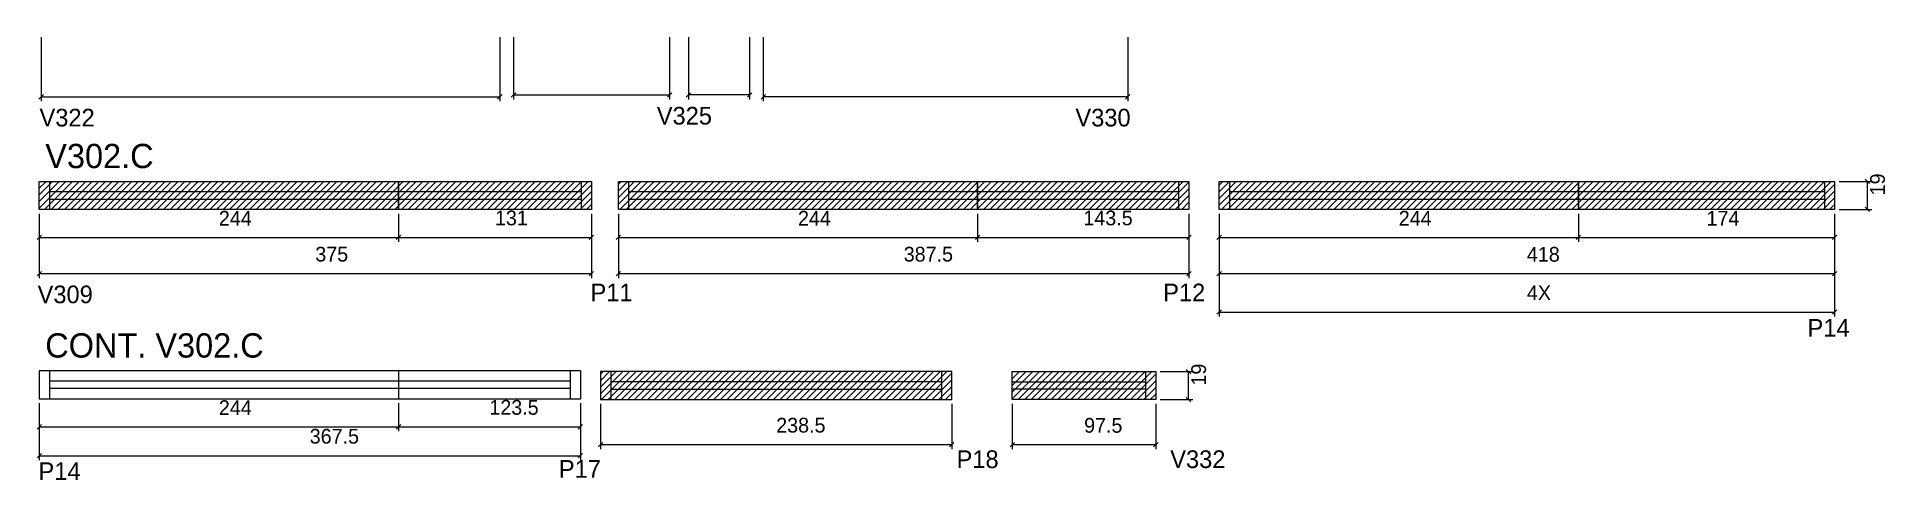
# Model space of a CAD drawing. Header units: metres. Extents: x 3420 to 4675, y 1732 to 2033.
import ezdxf

# ---------------------------------------------------------------- set-up
doc = ezdxf.new("R2010")
doc.units = ezdxf.units.M
for name, color, linetype in [('5', 7, 'Continuous'), ('COTA', 7, 'Continuous'), ('NOMENCLATURA', 7, 'Continuous'), ('Painéis', 7, 'Continuous'), ('REAPROVEITAMENTO', 7, 'Continuous'), ('SARR_2.2x7', 7, 'Continuous')]:
    doc.layers.add(name, color=color, linetype=linetype)

msp = doc.modelspace()

# ---------------------------------------------------------------- hatches: boundary and pattern name
at = {"layer": 'REAPROVEITAMENTO'}
h = msp.add_hatch(dxfattribs=at)
h.set_pattern_fill('ANSI31')
h.paths.add_polyline_path([(3421.1, 1935), (3421.1, 1916), (3796.1, 1916), (3796.1, 1935), (3421.1, 1935)])
h = msp.add_hatch(dxfattribs=at)
h.set_pattern_fill('ANSI31')
h.paths.add_polyline_path([(3814.4, 1935), (3814.4, 1916), (4201.9, 1916), (4201.9, 1935), (3814.4, 1935)])
h = msp.add_hatch(dxfattribs=at)
h.set_pattern_fill('ANSI31')
h.paths.add_polyline_path([(4222.4, 1935), (4222.4, 1916), (4640.4, 1916), (4640.4, 1935), (4222.4, 1935)])
h = msp.add_hatch(dxfattribs=at)
h.set_pattern_fill('ANSI31')
h.paths.add_polyline_path([(4040.8, 1786.9), (4040.8, 1805.9), (3802.3, 1805.9), (3802.3, 1786.9), (4040.8, 1786.9)])
h = msp.add_hatch(dxfattribs=at)
h.set_pattern_fill('ANSI31')
h.paths.add_polyline_path([(4179.4, 1786.9), (4179.4, 1805.9), (4081.9, 1805.9), (4081.9, 1786.9), (4179.4, 1786.9)])

# ---------------------------------------------------------------- linework, layer by layer
at = {"color": 4, "lineweight": 25}
for p, q in [((3421.1, 1784.4), (3421.1, 1745.8)), ((3788.6, 1784.4), (3788.6, 1745.8)), ((3421.1, 1748.8), (3788.6, 1748.8))]:
    msp.add_line(p, q, dxfattribs=at)
at = {"color": 0, "lineweight": 25}
for p, q in [((3422.6, 1750.3), (3419.6, 1747.3)), ((3787.1, 1747.3), (3790.1, 1750.3))]:
    msp.add_line(p, q, dxfattribs=at)
at = {"layer": 'COTA', "color": 4, "lineweight": 25}
for p, q in [((3422.4, 2033), (3422.4, 1989.4)), ((3733.9, 2033), (3733.9, 1989.4)), ((3743.2, 2033), (3743.2, 1990.7)), ((3849.2, 2033), (3849.2, 1990.7)), ((3862, 2033), (3862, 1990.7)), ((3903.5, 2033), (3903.5, 1990.7)), ((3912.8, 2033), (3912.8, 1989.4)), ((4160.3, 2033), (4160.3, 1989.4)), ((3422.4, 1992.4), (3733.9, 1992.4)), ((3743.2, 1993.7), (3849.2, 1993.7)), ((3903.5, 1993.7), (3862, 1993.7)), ((4160.3, 1992.4), (3912.8, 1992.4)), ((4643.4, 1935), (4665.6, 1935)), ((4662.6, 1916), (4662.6, 1935)), ((3421.1, 1913), (3421.1, 1894)), ((3421.1, 1913), (3421.1, 1869.4)), ((3665.1, 1913), (3665.1, 1894)), ((3665.1, 1913), (3665.1, 1894)), ((3796.1, 1913), (3796.1, 1894)), ((3796.1, 1913), (3796.1, 1869.4)), ((3814.4, 1913), (3814.4, 1894)), ((3814.4, 1913), (3814.4, 1869.4)), ((4058.4, 1913), (4058.4, 1894)), ((4058.4, 1913), (4058.4, 1894)), ((4201.9, 1913), (4201.9, 1894)), ((4201.9, 1913), (4201.9, 1869.4)), ((4222.4, 1913), (4222.4, 1894)), ((4222.4, 1913), (4222.4, 1869.4)), ((4466.4, 1913), (4466.4, 1894)), ((4466.4, 1913), (4466.4, 1894)), ((4640.4, 1913), (4640.4, 1894)), ((4640.4, 1913), (4640.4, 1869.4)), ((4643.4, 1916), (4665.6, 1916)), ((3421.1, 1897), (3665.1, 1897)), ((3665.1, 1897), (3796.1, 1897)), ((3814.4, 1897), (4058.4, 1897)), ((4058.4, 1897), (4201.9, 1897)), ((4222.4, 1897), (4466.4, 1897)), ((4466.4, 1897), (4640.4, 1897)), ((3421.1, 1872.4), (3796.1, 1872.4)), ((3814.4, 1872.4), (4201.9, 1872.4)), ((4222.4, 1872.4), (4640.4, 1872.4)), ((4182.4, 1805.9), (4204.6, 1805.9)), ((4201.6, 1786.9), (4201.6, 1805.9)), ((3421.1, 1784.4), (3421.1, 1765.4)), ((3665.1, 1784.4), (3665.1, 1765.4)), ((3665.1, 1784.4), (3665.1, 1765.4)), ((3788.6, 1784.4), (3788.6, 1765.4)), ((3802.3, 1783.9), (3802.3, 1753.3)), ((4040.8, 1783.9), (4040.8, 1753.3)), ((4182.4, 1786.9), (4204.6, 1786.9)), ((3421.1, 1768.4), (3665.1, 1768.4)), ((3665.1, 1768.4), (3788.6, 1768.4)), ((3802.3, 1756.3), (4040.8, 1756.3))]:
    msp.add_line(p, q, dxfattribs=at)
at = {"layer": 'COTA', "color": 0, "lineweight": 25}
for p, q in [((3423.9, 1993.9), (3420.9, 1990.9)), ((3732.4, 1990.9), (3735.4, 1993.9)), ((3744.7, 1995.2), (3741.7, 1992.2)), ((3847.7, 1992.2), (3850.7, 1995.2)), ((3863.5, 1995.2), (3860.5, 1992.2)), ((3902, 1992.2), (3905, 1995.2)), ((3914.3, 1993.9), (3911.3, 1990.9)), ((4158.8, 1990.9), (4161.8, 1993.9)), ((4664.1, 1933.5), (4661.1, 1936.5)), ((4661.1, 1917.5), (4664.1, 1914.5)), ((3422.6, 1898.5), (3419.6, 1895.5)), ((3663.6, 1895.5), (3666.6, 1898.5)), ((3666.6, 1898.5), (3663.6, 1895.5)), ((3794.6, 1895.5), (3797.6, 1898.5)), ((3815.9, 1898.5), (3812.9, 1895.5)), ((4056.9, 1895.5), (4059.9, 1898.5)), ((4059.9, 1898.5), (4056.9, 1895.5)), ((4200.4, 1895.5), (4203.4, 1898.5)), ((4223.9, 1898.5), (4220.9, 1895.5)), ((4464.9, 1895.5), (4467.9, 1898.5)), ((4467.9, 1898.5), (4464.9, 1895.5)), ((4638.9, 1895.5), (4641.9, 1898.5)), ((3422.6, 1873.9), (3419.6, 1870.9)), ((3794.6, 1870.9), (3797.6, 1873.9)), ((3815.9, 1873.9), (3812.9, 1870.9)), ((4200.4, 1870.9), (4203.4, 1873.9)), ((4223.9, 1873.9), (4220.9, 1870.9)), ((4638.9, 1870.9), (4641.9, 1873.9)), ((4203.1, 1804.4), (4200.1, 1807.4)), ((4200.1, 1788.4), (4203.1, 1785.4)), ((3422.6, 1769.9), (3419.6, 1766.9)), ((3663.6, 1766.9), (3666.6, 1769.9)), ((3666.6, 1769.9), (3663.6, 1766.9)), ((3787.1, 1766.9), (3790.1, 1769.9)), ((3803.8, 1757.8), (3800.8, 1754.8)), ((4039.3, 1754.8), (4042.3, 1757.8))]:
    msp.add_line(p, q, dxfattribs=at)
at = {"layer": 'Painéis', "color": 4, "lineweight": 25}
for p, q in [((4222.4, 1913), (4222.4, 1843.3)), ((4640.4, 1913), (4640.4, 1843.3)), ((4222.4, 1846.3), (4640.4, 1846.3)), ((4081.9, 1783.9), (4081.9, 1753.3)), ((4179.4, 1783.9), (4179.4, 1753.3)), ((4081.9, 1756.3), (4179.4, 1756.3))]:
    msp.add_line(p, q, dxfattribs=at)
at = {"layer": 'Painéis', "color": 0, "lineweight": 25}
for p, q in [((4223.9, 1847.8), (4220.9, 1844.8)), ((4638.9, 1844.8), (4641.9, 1847.8)), ((4083.4, 1757.8), (4080.4, 1754.8)), ((4177.9, 1754.8), (4180.9, 1757.8))]:
    msp.add_line(p, q, dxfattribs=at)
at = {"layer": 'Painéis', "color": 200, "lineweight": 25}
for p, q in [((3665.1, 1806.4), (3665.1, 1787.4)), ((3788.6, 1806.4), (3788.6, 1787.4)), ((4081.9, 1805.9), (4179.4, 1805.9)), ((4081.9, 1786.9), (4081.9, 1805.9)), ((4179.4, 1805.9), (4179.4, 1786.9)), ((4179.4, 1786.9), (4081.9, 1786.9))]:
    msp.add_line(p, q, dxfattribs=at)
for points in [[(3665.1, 1916), (3421.1, 1916), (3421.1, 1935), (3665.1, 1935)], [(3665.1, 1935), (3796.1, 1935), (3796.1, 1916), (3665.1, 1916)], [(4058.4, 1916), (3814.4, 1916), (3814.4, 1935), (4058.4, 1935)], [(4058.4, 1935), (4201.9, 1935), (4201.9, 1916), (4058.4, 1916)], [(4466.4, 1916), (4222.4, 1916), (4222.4, 1935), (4466.4, 1935)], [(4466.4, 1935), (4640.4, 1935), (4640.4, 1916), (4466.4, 1916)]]:
    msp.add_lwpolyline(points, close=True, dxfattribs=at)
for points in [[(3421.1, 1806.4), (3421.1, 1787.4), (3788.6, 1787.4)], [(3788.6, 1806.4), (3421.1, 1806.4)], [(3802.3, 1805.9), (3802.3, 1786.9), (4040.8, 1786.9), (4040.8, 1805.9), (3802.3, 1805.9)]]:
    msp.add_lwpolyline(points, dxfattribs=at)
at = {"layer": 'SARR_2.2x7', "color": 40, "lineweight": 25}
for p, q in [((3428.1, 1935), (3428.1, 1916)), ((3789.1, 1935), (3789.1, 1916)), ((3821.4, 1935), (3821.4, 1916)), ((4194.9, 1935), (4194.9, 1916)), ((4229.4, 1935), (4229.4, 1916)), ((4633.4, 1935), (4633.4, 1916)), ((3665.1, 1928), (3428.1, 1928)), ((3428.1, 1923), (3665.1, 1923)), ((3789.1, 1928), (3665.1, 1928)), ((3665.1, 1923), (3789.1, 1923)), ((4058.4, 1928), (3821.4, 1928)), ((3821.4, 1923), (4058.4, 1923)), ((4194.9, 1928), (4058.4, 1928)), ((4058.4, 1923), (4194.9, 1923)), ((4466.4, 1928), (4229.4, 1928)), ((4229.4, 1923), (4466.4, 1923)), ((4633.4, 1928), (4466.4, 1928)), ((4466.4, 1923), (4633.4, 1923)), ((3428.1, 1806.4), (3428.1, 1787.4)), ((3665.1, 1799.4), (3428.1, 1799.4)), ((3781.6, 1799.4), (3665.1, 1799.4)), ((3781.6, 1806.4), (3781.6, 1787.4)), ((3809.3, 1805.9), (3809.3, 1786.9)), ((4033.8, 1798.9), (3809.3, 1798.9)), ((4033.8, 1805.9), (4033.8, 1786.9)), ((4081.9, 1798.9), (4172.4, 1798.9)), ((4172.4, 1805.9), (4172.4, 1786.9)), ((3665.1, 1794.4), (3428.1, 1794.4)), ((3781.6, 1794.4), (3665.1, 1794.4)), ((3809.3, 1793.9), (4033.8, 1793.9)), ((4172.4, 1793.9), (4081.9, 1793.9))]:
    msp.add_line(p, q, dxfattribs=at)

# ---------------------------------------------------------------- texts
at = {"color": 240, "lineweight": 25}
msp.add_text('367.5', height=10, dxfattribs=at).set_placement((3604.8, 1757))
at = {"layer": '5', "color": 5, "lineweight": 25}
for s, rotation, p in [('V322', 360, (3421.3, 1972.3)), ('V325', 360, (3840.5, 1973.6)), ('V330', 0, (4124.8, 1972.3)), ('V309', 360, (3420, 1852.3)), ('P11', 360, (3795.5, 1853.6)), ('P12', 360, (4184.4, 1853.6)), ('P14', 360, (4622, 1829.6)), ('P17', 360, (3774, 1733.8)), ('P18', 360, (4044.1, 1740.4)), ('V332', 360, (4189.2, 1740.4)), ('P14', 360, (3420.6, 1732.3))]:
    msp.add_text(s, height=12, rotation=rotation, dxfattribs=at).set_placement(p)
at = {"layer": 'COTA', "color": 240, "lineweight": 25}
for p in [(4674.5, 1925.5), (4213.5, 1796.4)]:
    msp.add_text('19', height=10, rotation=90, dxfattribs=at).set_placement(p)
for s, p in [('244', (3543.1, 1905)), ('131', (3730.6, 1905.2)), ('244', (3936.4, 1905)), ('143.5', (4130.2, 1905.2)), ('244', (4344.4, 1905)), ('174', (4553.4, 1905)), ('375', (3608.6, 1880.6)), ('387.5', (4008.2, 1880.6)), ('418', (4431.4, 1880.5)), ('244', (3543.1, 1776.4)), ('123.5', (3726.8, 1776.6)), ('238.5', (3921.6, 1764.5))]:
    msp.add_text(s, height=10, dxfattribs=at).set_placement(p)
at = {"layer": 'NOMENCLATURA', "color": 7, "lineweight": 25}
for s, p in [('V302.C', (3425.2, 1944)), ('CONT. V302.C', (3425.2, 1815.4))]:
    msp.add_text(s, height=16.5, dxfattribs=at).set_placement(p)
at = {"layer": 'Painéis', "color": 240, "lineweight": 25}
for s, p in [('4X', (4431.4, 1854.4)), ('97.5', (4130.7, 1764.4))]:
    msp.add_text(s, height=10, dxfattribs=at).set_placement(p)

doc.saveas('drawing.dxf')
